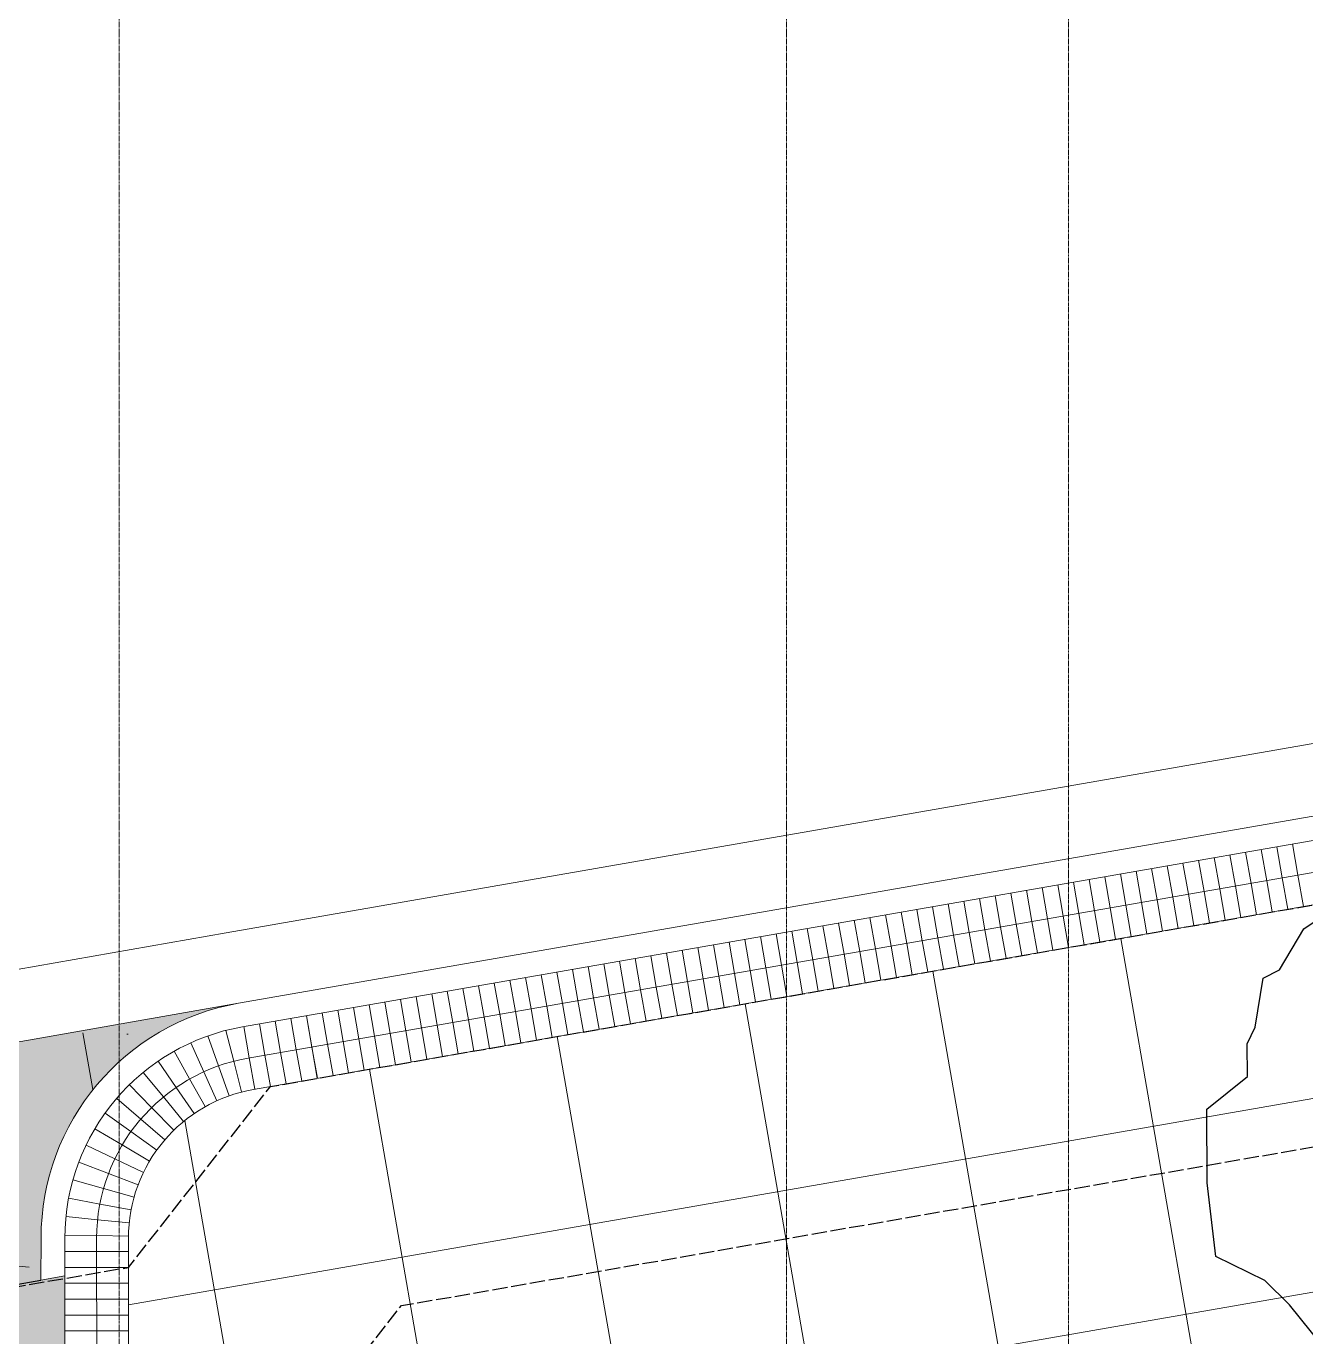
# Model space of a CAD drawing. Header units: inches. Extents: x 3268 to 7018, y 976 to 6708.
# Drawn here: x 4363.1 to 4685.2, y 5636 to 5965.8 of the extents above; entities that cross this region are included whole.
import ezdxf

# ---------------------------------------------------------------- set-up
doc = ezdxf.new("R2010")
doc.units = ezdxf.units.IN
doc.header["$MEASUREMENT"] = 0
doc.linetypes.add('Grid Line 1_2_', pattern=[0.8749999999999999, 0.4999999999999999, -0.125, 0.125, -0.125])
doc.linetypes.add('IMPORT-EASEMENT2', pattern=[4.799999999999999, 3.839999999999999, -0.9599999999999999])
for name, color, linetype, lineweight in [('0-landscaping', 1, 'Continuous', 25), ('C-ANNO-5FT-PED-ZONE', 130, 'Continuous', 25), ('C-CURB-BACK', 40, 'Continuous', 13), ('C-CURB-FACE', 80, 'Continuous', 13), ('C-CURB-GUTR', 22, 'Continuous', 15), ('L-PVMT-BRCK-HATC', 252, 'Continuous', 15), ('L-PVMT-BRICK', 20, 'Continuous', 13), ('L-PVMT-CONC-HATC', 252, 'Continuous', 15), ('L-PVMT-CONC-HEAVY-HATC', 252, 'Continuous', 15), ('L-SITE-SWLK', 220, 'Continuous', 25), ('S-GRID', 1, 'Continuous', 9), ('site_dwg', 8, 'Continuous', 9)]:
    doc.layers.add(name, color=color, linetype=linetype, lineweight=lineweight)

# ---------------------------------------------------------------- blocks, each defined once
blk = doc.blocks.new('site_dwg_dec1-V208-Overall Retail Plan Opt 2')
at = {"layer": '0-landscaping', "color": 213, "flags": 128}
blk.add_lwpolyline([(-82.51704446383489, 59.70547927386689), (-82.110503096937, 68.47359954603199), (-82.48428623070093, 74.27706753642632), (-85.9465240524655, 82.79343993861038), (-78.83185320274394, 92.96953555579204), (-70.68766946013027, 102.2414187691862), (-61.92057036118756, 101.8408481608094), (-58.3009378376987, 105.9616797991293), (-55.46164372381616, 107.1177861229556), (-49.00267481756554, 112.394772213127), (-46.03880041719412, 111.6163731676825), (-38.42578059645864, 114.0545933585923), (-28.62915415534144, 112.7497124130241)], dxfattribs=at)
blk = doc.blocks.new('site_dwg_b1-12649367-Overall Retail Plan Opt 2')
at = {"layer": 'L-PVMT-BRCK-HATC', "color": 53}
blk.add_line((0, -7.990953345783054), (0, 0), dxfattribs=at)
blk = doc.blocks.new('site_dwg_b2-12649368-Overall Retail Plan Opt 2')
at = {"layer": 'L-PVMT-BRCK-HATC', "color": 53}
blk.add_line((0, 0), (0, 7.990953347180038), dxfattribs=at)
blk = doc.blocks.new('site_dwg-12440225-Overall Retail Plan Opt 2')
at = {"layer": 'L-PVMT-CONC-HEAVY-HATC'}
blk.add_hatch(color=10, dxfattribs=at).paths.add_polyline_path([(24339034.45294164, 9818139.686215965), (24339172.51037362, 9818130.673242142), (24339331.04890025, 9818149.086009609), (24339345.46750562, 9818365.777893864), (24339339.36727888, 9818365.12059131), (24339340.1101285, 9818375.635033764), (24339340.68639733, 9818380.845832286), (24339341.71533098, 9818385.986435609), (24339343.18907398, 9818391.01759736), (24339345.09637491, 9818395.900906703), (24339347.42267232, 9818400.599081598), (24339350.1502059, 9818405.076253429), (24339353.25815204, 9818409.298240844), (24339356.72278289, 9818413.232810723), (24339360.5176474, 9818416.849924253), (24339364.61377338, 9818420.121966276), (24339368.97988858, 9818423.023956105), (24339373.58265955, 9818425.533738254), (24339378.38694603, 9818427.632151574), (24339383.35606927, 9818429.303175554), (24339388.4520921, 9818430.534052612), (24339393.63610848, 9818431.315385519), (24338984.77940026, 9818387.223986715), (24338990.14131678, 9818387.283494664), (24338995.48713307, 9818386.86404498), (24339000.77415138, 9818385.968987856), (24339005.96014358, 9818384.605472244), (24339011.00368844, 9818382.784388727), (24339015.86450249, 9818380.520282542), (24339020.50376172, 9818377.831237419), (24339024.88441175, 9818374.738731122), (24339028.97146374, 9818371.267463923), (24339033.96347858, 9818365.94696753), (24339036.13680395, 9818363.302352518), (24339039.15786163, 9818358.87212674), (24339041.77131728, 9818354.189868791), (24339043.95629686, 9818349.292976497), (24339045.69534865, 9818344.220562007), (24339046.97458262, 9818339.013139382), (24339047.78378134, 9818333.71230102), (24339041.81936661, 9818333.059651455), (24339042.11469525, 9818328.399948092), (24339042.00640034, 9818323.732151328), (24339030.11978149, 9818145.09255933), (24339034.79225626, 9818144.78139479)])
h = blk.add_hatch(dxfattribs=at)
h.set_pattern_fill('FP_232', color=53, style=0, pattern_type=2)
h.set_pattern_definition([(46.19300000000002, (24338979.444, 9818120.447999999), (85.38150387086083, -13.22859292404817), [9, -99]), (351.193, (24338979.444, 9818120.447999999), (-10.62064755994405, 91.1690023275864), [7.2, -79.2]), (96.64499999999998, (24338986.559, 9818119.345), (74.76002862683923, 77.94162647593505), [7.649, -84.137]), (42.377, (24338981.038, 9818144.395), (126.4677473930227, -28.32172327621674), [13.5, -148.5]), (92.82899999999998, (24338991.577, 9818142.035), (119.6727138729239, 109.1905555040787), [11.473, -126.206]), (347.377, (24338981.038, 9818144.395), (119.6733132406946, 109.1893990641701), [10.8, -118.8]), (17.193, (24338992.613, 9818137.611), (68.2629967987523, -52.9637625367905), [8.999999999999998, -98.99999999999999]), (322.193, (24338992.613, 9818137.611), (34.91058173816557, 84.88719822625117), [7.2, -79.2]), (67.645, (24338998.301, 9818133.197999999), (103.1734446765189, 31.9249014341673), [7.649, -84.137]), (33.693, (24338979.444, 9818120.447999999), (4.108293375730504, 39.76222978580211), [0, -78.24, 0, -80.4, -79.5]), (33.693, (24338979.444, 9818120.447999999), (4.108293375730504, 39.76222978580211), [-158.64, 0, -79.5]), (3.693000000000001, (24338979.444, 9818120.447999999), (34.64115858913199, 45.12896102950528), [0, -45.84, 0, -76.44, -30.3]), (3.693000000000001, (24338979.444, 9818120.447999999), (34.64115858913199, 45.12896102950528), [-122.28, 0, -30.3]), (323.693, (24338952.743, 9818122.224), (63.73779343064437, -6.953958986973344), [0, -30, 0, -93.6, -124.2]), (323.693, (24338952.743, 9818122.224), (63.73779343064437, -6.953958986973344), [-123.6, 0, -124.2]), (313.693, (24338940.77, 9818123.021), (70.62563902423778, 7.339412062151933), [0, -39, 0, -62.16, -88.2]), (313.693, (24338940.77, 9818123.021), (70.62563902423778, 7.339412062151933), [-101.16, 0, -88.2])])
h.paths.add_polyline_path([(24339034.45294164, 9818139.686215965), (24339172.51037362, 9818130.673242142), (24339331.04890025, 9818149.086009609), (24339345.46750562, 9818365.777893864), (24339339.36727888, 9818365.12059131), (24339340.1101285, 9818375.635033764), (24339340.68639733, 9818380.845832286), (24339341.71533098, 9818385.986435609), (24339343.18907398, 9818391.01759736), (24339345.09637491, 9818395.900906703), (24339347.42267232, 9818400.599081598), (24339350.1502059, 9818405.076253429), (24339353.25815204, 9818409.298240844), (24339356.72278289, 9818413.232810723), (24339360.5176474, 9818416.849924253), (24339364.61377338, 9818420.121966276), (24339368.97988858, 9818423.023956105), (24339373.58265955, 9818425.533738254), (24339378.38694603, 9818427.632151574), (24339383.35606927, 9818429.303175554), (24339388.4520921, 9818430.534052612), (24339393.63610848, 9818431.315385519), (24338984.77940026, 9818387.223986715), (24338990.14131678, 9818387.283494664), (24338995.48713307, 9818386.86404498), (24339000.77415138, 9818385.968987856), (24339005.96014358, 9818384.605472244), (24339011.00368844, 9818382.784388727), (24339015.86450249, 9818380.520282542), (24339020.50376172, 9818377.831237419), (24339024.88441175, 9818374.738731122), (24339028.97146374, 9818371.267463923), (24339033.96347858, 9818365.94696753), (24339036.13680395, 9818363.302352518), (24339039.15786163, 9818358.87212674), (24339041.77131728, 9818354.189868791), (24339043.95629686, 9818349.292976497), (24339045.69534865, 9818344.220562007), (24339046.97458262, 9818339.013139382), (24339047.78378134, 9818333.71230102), (24339041.81936661, 9818333.059651455), (24339042.11469525, 9818328.399948092), (24339042.00640034, 9818323.732151328), (24339030.11978149, 9818145.09255933), (24339034.79225626, 9818144.78139479)])
at = {"layer": 'C-ANNO-5FT-PED-ZONE', "color": 213, "linetype": 'IMPORT-EASEMENT2', "flags": 128}
for points in [[(24338762.47131405, 9818328.607482392), (24338847.56003259, 9818345.166913098), (24338984.0722091, 9818365.109666992), (24339025.89464847, 9818331.581480863), (24339361.57343226, 9818366.838096866), (24339400.2582225, 9818409.895322623), (24339686.6490103, 9818440.335584825), (24339723.39215653, 9818412.64912088), (24339762.95159622, 9818416.226849837), (24339790.0655203, 9818451.336745776), (24340370.79532497, 9818513.052983882), (24340431.45558599, 9818484.731212098), (24340456.35081168, 9818487.377306977), (24340494.09980923, 9818526.168022715), (24340629.3389904, 9818540.533396317), (24340687.5218576, 9818512.141227137), (24340702.20196642, 9818513.508641955), (24340744.68924113, 9818552.793888016), (24340904.51075459, 9818569.781196903)], [(24338757.89103355, 9818259.829577446), (24338764.37161343, 9818267.851631418), (24338857.63312338, 9818286.001599336), (24338966.91228903, 9818301.96594451), (24339007.6193051, 9818269.331970211), (24339390.7861137, 9818309.57629213), (24339429.49953949, 9818352.665390009), (24339669.44889234, 9818378.169426896), (24339705.75870582, 9818350.809485106), (24339794.43466422, 9818358.829278778), (24339821.88975324, 9818394.380950155), (24340360.53716485, 9818451.624941494), (24340421.19787955, 9818423.302957889), (24340484.23903498, 9818430.003555052), (24340521.98645926, 9818468.79265409), (24340618.52598977, 9818479.047274174), (24340676.33168202, 9818450.839159431), (24340728.00897283, 9818455.6527677), (24340770.81507509, 9818495.232813053), (24340910.85238823, 9818510.117274113)]]:
    blk.add_lwpolyline(points, dxfattribs=at)
at = {"layer": 'C-CURB-BACK', "color": 253}
blk.add_line((24340902.81965228, 9818585.691576317), (24339394.27027185, 9818425.34899324), dxfattribs=at)
at = {"layer": 'C-CURB-BACK', "color": 253, "flags": 128}
blk.add_lwpolyline([(24339346.09688986, 9818375.236676661), (24339345.46750561, 9818365.777893867), (24339339.36727887, 9818365.12059131)], dxfattribs=at)
at = {"layer": 'C-CURB-BACK', "color": 253}
blk.add_arc((24339399.97774212, 9818371.65146273), 54.00000000046217, 96.06714622761649, 176.1931696127722, dxfattribs=at)
at = {"layer": 'C-CURB-FACE', "color": 253}
for p, q in [((24340902.18548892, 9818591.657968596), (24339393.63610848, 9818431.315385519)), ((24339339.36727887, 9818365.12059131), (24339340.11012849, 9818375.635033762))]:
    blk.add_line(p, q, dxfattribs=at)
blk.add_arc((24339399.97774212, 9818371.651462726), 60.00000000014568, 96.06714622803142, 176.1931696120366, dxfattribs=at)
at = {"layer": 'C-CURB-GUTR', "color": 53}
for p, q in [((24339391.73361839, 9818449.214562356), (24340900.28299883, 9818609.557145434)), ((24338977.51586258, 9818404.582406033), (24339391.70776119, 9818449.211795123)), ((24338983.96045117, 9818387.172623739), (24339393.63610848, 9818431.315385519))]:
    blk.add_line(p, q, dxfattribs=at)
at = {"layer": 'L-PVMT-BRICK', "color": 253}
for p, q in [((24340903.66520343, 9818577.736386612), (24339395.115823, 9818417.393803535)), ((24340904.51075459, 9818569.781196905), (24339395.96137415, 9818409.43861383)), ((24339354.07923834, 9818374.705533857), (24339342.64989753, 9818202.938204173)), ((24339362.06158682, 9818374.174391054), (24339350.7246805, 9818203.79622502)), ((24339345.46750561, 9818365.777893867), (24339334.57503989, 9818202.079061143))]:
    blk.add_line(p, q, dxfattribs=at)
for radius, start, end in [(46.00000000101543, 96.06714622842064, 176.1931696130148), (38.00000000156867, 96.06714622953223, 176.1931696105375)]:
    blk.add_arc((24339399.97774212, 9818371.65146273), radius, start, end, dxfattribs=at)
at = {"layer": 'L-PVMT-CONC-HATC', "color": 53}
for p, q in [((24339616.37191695, 9818432.865885237), (24339631.54461816, 9818289.667451613)), ((24339354.02127583, 9818426.487164987), (24339355.63756231, 9818412.073591001)), ((24339568.64077871, 9818427.792578327), (24339583.81347992, 9818284.594144702)), ((24339520.90964048, 9818422.719271416), (24339536.08234169, 9818279.520837791)), ((24339473.17850225, 9818417.645964505), (24339488.35120346, 9818274.44753088)), ((24339425.44736402, 9818412.572657594), (24339440.62006523, 9818269.37422397)), ((24339378.21542584, 9818402.802732207), (24339398.82442909, 9818208.907271003))]:
    blk.add_line(p, q, dxfattribs=at)
at = {"layer": 'L-PVMT-CONC-HATC', "color": 53, "flags": 128}
for points in [[(24340701.40703958, 9818499.923079), (24340261.96578982, 9818453.215197932), (24339360.94853511, 9818357.446749186)], [(24340706.48034649, 9818452.191940768), (24340267.03909673, 9818405.484059697), (24339357.71376261, 9818308.83255142)]]:
    blk.add_lwpolyline(points, dxfattribs=at)
at = {"layer": 'L-SITE-SWLK', "color": 213}
blk.add_line((24339047.78483817, 9818333.702434069), (24339339.36727887, 9818365.120591313), dxfattribs=at)
at = {"xscale": 1.5, "yscale": 1.5, "zscale": 1.5, "rotation": 37.81158375857705}
blk.add_blockref('site_dwg_dec1-V208-Overall Retail Plan Opt 2', (24339812.90357557, 9818332.339025686), dxfattribs=at)
for name, p, rotation in [('site_dwg_b1-12649367-Overall Retail Plan Opt 2', (24339646.02751062, 9818444.063018769), 186.0671462231486), ('site_dwg_b1-12649367-Overall Retail Plan Opt 2', (24339650.00510547, 9818444.485794343), 186.0671462231486), ('site_dwg_b1-12649367-Overall Retail Plan Opt 2', (24339653.98270032, 9818444.908569919), 186.0671462231486), ('site_dwg_b1-12649367-Overall Retail Plan Opt 2', (24339657.96029517, 9818445.331345497), 186.0671462231486), ('site_dwg_b1-12649367-Overall Retail Plan Opt 2', (24339661.93789003, 9818445.75412107), 186.0671462231486), ('site_dwg_b1-12649367-Overall Retail Plan Opt 2', (24339618.18434665, 9818441.103589736), 186.0671462231486), ('site_dwg_b1-12649367-Overall Retail Plan Opt 2', (24339622.1619415, 9818441.526365314), 186.0671462231486), ('site_dwg_b1-12649367-Overall Retail Plan Opt 2', (24339626.13953635, 9818441.949140888), 186.0671462231486), ('site_dwg_b1-12649367-Overall Retail Plan Opt 2', (24339630.11713121, 9818442.371916464), 186.0671462231486), ('site_dwg_b1-12649367-Overall Retail Plan Opt 2', (24339634.09472606, 9818442.794692041), 186.0671462231486), ('site_dwg_b1-12649367-Overall Retail Plan Opt 2', (24339638.07232091, 9818443.217467615), 186.0671462231486), ('site_dwg_b1-12649367-Overall Retail Plan Opt 2', (24339642.04991576, 9818443.640243191), 186.0671462231486), ('site_dwg_b1-12649367-Overall Retail Plan Opt 2', (24339586.36358783, 9818437.721385129), 186.0671462231486), ('site_dwg_b1-12649367-Overall Retail Plan Opt 2', (24339590.34118268, 9818438.144160705), 186.0671462231486), ('site_dwg_b1-12649367-Overall Retail Plan Opt 2', (24339594.31877753, 9818438.56693628), 186.0671462231486), ('site_dwg_b1-12649367-Overall Retail Plan Opt 2', (24339598.29637238, 9818438.989711856), 186.0671462231486), ('site_dwg_b1-12649367-Overall Retail Plan Opt 2', (24339602.27396724, 9818439.412487432), 186.0671462231486), ('site_dwg_b1-12649367-Overall Retail Plan Opt 2', (24339606.25156209, 9818439.835263008), 186.0671462231486), ('site_dwg_b1-12649367-Overall Retail Plan Opt 2', (24339610.22915694, 9818440.258038586), 186.0671462231486), ('site_dwg_b1-12649367-Overall Retail Plan Opt 2', (24339614.2067518, 9818440.68081416), 186.0671462231486), ('site_dwg_b2-12649368-Overall Retail Plan Opt 2', (24339661.93789003, 9818445.75412107), 186.0671462231486), ('site_dwg_b1-12649367-Overall Retail Plan Opt 2', (24339554.542829, 9818434.339180522), 186.0671462231486), ('site_dwg_b1-12649367-Overall Retail Plan Opt 2', (24339558.52042386, 9818434.761956098), 186.0671462231486), ('site_dwg_b1-12649367-Overall Retail Plan Opt 2', (24339562.49801871, 9818435.184731673), 186.0671462231486), ('site_dwg_b1-12649367-Overall Retail Plan Opt 2', (24339566.47561356, 9818435.60750725), 186.0671462231486), ('site_dwg_b1-12649367-Overall Retail Plan Opt 2', (24339570.45320841, 9818436.030282825), 186.0671462231486), ('site_dwg_b1-12649367-Overall Retail Plan Opt 2', (24339574.43080327, 9818436.453058401), 186.0671462231486), ('site_dwg_b1-12649367-Overall Retail Plan Opt 2', (24339578.40839812, 9818436.875833977), 186.0671462231486), ('site_dwg_b1-12649367-Overall Retail Plan Opt 2', (24339582.38599297, 9818437.298609553), 186.0671462231486), ('site_dwg_b2-12649368-Overall Retail Plan Opt 2', (24339630.11713121, 9818442.371916464), 186.0671462231486), ('site_dwg_b2-12649368-Overall Retail Plan Opt 2', (24339634.09472606, 9818442.794692041), 186.0671462231486), ('site_dwg_b2-12649368-Overall Retail Plan Opt 2', (24339638.07232091, 9818443.217467615), 186.0671462231486), ('site_dwg_b2-12649368-Overall Retail Plan Opt 2', (24339642.04991576, 9818443.640243191), 186.0671462231486), ('site_dwg_b2-12649368-Overall Retail Plan Opt 2', (24339646.02751062, 9818444.063018769), 186.0671462231486), ('site_dwg_b2-12649368-Overall Retail Plan Opt 2', (24339650.00510547, 9818444.485794343), 186.0671462231486), ('site_dwg_b2-12649368-Overall Retail Plan Opt 2', (24339653.98270032, 9818444.908569919), 186.0671462231486), ('site_dwg_b2-12649368-Overall Retail Plan Opt 2', (24339657.96029517, 9818445.331345497), 186.0671462231486), ('site_dwg_b1-12649367-Overall Retail Plan Opt 2', (24339522.72207018, 9818430.956975915), 186.0671462231486), ('site_dwg_b1-12649367-Overall Retail Plan Opt 2', (24339526.69966504, 9818431.37975149), 186.0671462231486), ('site_dwg_b1-12649367-Overall Retail Plan Opt 2', (24339530.67725989, 9818431.802527066), 186.0671462231486), ('site_dwg_b1-12649367-Overall Retail Plan Opt 2', (24339534.65485474, 9818432.225302642), 186.0671462231486), ('site_dwg_b1-12649367-Overall Retail Plan Opt 2', (24339538.63244959, 9818432.648078218), 186.0671462231486), ('site_dwg_b1-12649367-Overall Retail Plan Opt 2', (24339542.61004445, 9818433.070853794), 186.0671462231486), ('site_dwg_b1-12649367-Overall Retail Plan Opt 2', (24339546.5876393, 9818433.49362937), 186.0671462231486), ('site_dwg_b1-12649367-Overall Retail Plan Opt 2', (24339550.56523415, 9818433.916404946), 186.0671462231486), ('site_dwg_b2-12649368-Overall Retail Plan Opt 2', (24339598.29637238, 9818438.989711856), 186.0671462231486), ('site_dwg_b2-12649368-Overall Retail Plan Opt 2', (24339602.27396724, 9818439.412487432), 186.0671462231486), ('site_dwg_b2-12649368-Overall Retail Plan Opt 2', (24339606.25156209, 9818439.835263008), 186.0671462231486), ('site_dwg_b2-12649368-Overall Retail Plan Opt 2', (24339610.22915694, 9818440.258038586), 186.0671462231486), ('site_dwg_b2-12649368-Overall Retail Plan Opt 2', (24339614.2067518, 9818440.68081416), 186.0671462231486), ('site_dwg_b2-12649368-Overall Retail Plan Opt 2', (24339618.18434665, 9818441.103589736), 186.0671462231486), ('site_dwg_b2-12649368-Overall Retail Plan Opt 2', (24339622.1619415, 9818441.526365314), 186.0671462231486), ('site_dwg_b2-12649368-Overall Retail Plan Opt 2', (24339626.13953635, 9818441.949140888), 186.0671462231486), ('site_dwg_b1-12649367-Overall Retail Plan Opt 2', (24339490.90131136, 9818427.574771307), 186.0671462231486), ('site_dwg_b1-12649367-Overall Retail Plan Opt 2', (24339494.87890621, 9818427.997546883), 186.0671462231486), ('site_dwg_b1-12649367-Overall Retail Plan Opt 2', (24339498.85650107, 9818428.42032246), 186.0671462231486), ('site_dwg_b1-12649367-Overall Retail Plan Opt 2', (24339502.83409592, 9818428.843098035), 186.0671462231486), ('site_dwg_b1-12649367-Overall Retail Plan Opt 2', (24339506.81169077, 9818429.265873611), 186.0671462231486), ('site_dwg_b1-12649367-Overall Retail Plan Opt 2', (24339510.78928563, 9818429.688649187), 186.0671462231486), ('site_dwg_b1-12649367-Overall Retail Plan Opt 2', (24339514.76688048, 9818430.111424763), 186.0671462231486), ('site_dwg_b1-12649367-Overall Retail Plan Opt 2', (24339518.74447533, 9818430.534200339), 186.0671462231486), ('site_dwg_b2-12649368-Overall Retail Plan Opt 2', (24339566.47561356, 9818435.60750725), 186.0671462231486), ('site_dwg_b2-12649368-Overall Retail Plan Opt 2', (24339570.45320841, 9818436.030282825), 186.0671462231486), ('site_dwg_b2-12649368-Overall Retail Plan Opt 2', (24339574.43080327, 9818436.453058401), 186.0671462231486), ('site_dwg_b2-12649368-Overall Retail Plan Opt 2', (24339578.40839812, 9818436.875833977), 186.0671462231486), ('site_dwg_b2-12649368-Overall Retail Plan Opt 2', (24339582.38599297, 9818437.298609553), 186.0671462231486), ('site_dwg_b2-12649368-Overall Retail Plan Opt 2', (24339586.36358783, 9818437.721385129), 186.0671462231486), ('site_dwg_b2-12649368-Overall Retail Plan Opt 2', (24339590.34118268, 9818438.144160705), 186.0671462231486), ('site_dwg_b2-12649368-Overall Retail Plan Opt 2', (24339594.31877753, 9818438.56693628), 186.0671462231486), ('site_dwg_b1-12649367-Overall Retail Plan Opt 2', (24339463.05814739, 9818424.615342276), 186.0671462231485), ('site_dwg_b1-12649367-Overall Retail Plan Opt 2', (24339467.03574224, 9818425.038117852), 186.0671462231485), ('site_dwg_b1-12649367-Overall Retail Plan Opt 2', (24339471.0133371, 9818425.460893428), 186.0671462231485), ('site_dwg_b1-12649367-Overall Retail Plan Opt 2', (24339474.99093195, 9818425.883669004), 186.0671462231485), ('site_dwg_b1-12649367-Overall Retail Plan Opt 2', (24339478.9685268, 9818426.30644458), 186.0671462231485), ('site_dwg_b1-12649367-Overall Retail Plan Opt 2', (24339482.94612166, 9818426.729220156), 186.0671462231486), ('site_dwg_b1-12649367-Overall Retail Plan Opt 2', (24339486.92371651, 9818427.151995732), 186.0671462231486), ('site_dwg_b2-12649368-Overall Retail Plan Opt 2', (24339534.65485474, 9818432.225302642), 186.0671462231486), ('site_dwg_b2-12649368-Overall Retail Plan Opt 2', (24339538.63244959, 9818432.648078218), 186.0671462231486), ('site_dwg_b2-12649368-Overall Retail Plan Opt 2', (24339542.61004445, 9818433.070853794), 186.0671462231486), ('site_dwg_b2-12649368-Overall Retail Plan Opt 2', (24339546.5876393, 9818433.49362937), 186.0671462231486), ('site_dwg_b2-12649368-Overall Retail Plan Opt 2', (24339550.56523415, 9818433.916404946), 186.0671462231486), ('site_dwg_b2-12649368-Overall Retail Plan Opt 2', (24339554.542829, 9818434.339180522), 186.0671462231486), ('site_dwg_b2-12649368-Overall Retail Plan Opt 2', (24339558.52042386, 9818434.761956098), 186.0671462231486), ('site_dwg_b2-12649368-Overall Retail Plan Opt 2', (24339562.49801871, 9818435.184731673), 186.0671462231486), ('site_dwg_b1-12649367-Overall Retail Plan Opt 2', (24339431.23834475, 9818421.224141689), 186.0671462231485), ('site_dwg_b1-12649367-Overall Retail Plan Opt 2', (24339435.2159396, 9818421.646917265), 186.0671462231485), ('site_dwg_b1-12649367-Overall Retail Plan Opt 2', (24339439.19353446, 9818422.06969284), 186.0671462231485), ('site_dwg_b1-12649367-Overall Retail Plan Opt 2', (24339443.17112931, 9818422.492468417), 186.0671462231485), ('site_dwg_b1-12649367-Overall Retail Plan Opt 2', (24339447.14776798, 9818422.924239973), 186.0671462231485), ('site_dwg_b1-12649367-Overall Retail Plan Opt 2', (24339451.12536283, 9818423.347015548), 186.0671462231485), ('site_dwg_b1-12649367-Overall Retail Plan Opt 2', (24339455.10295768, 9818423.769791124), 186.0671462231485), ('site_dwg_b1-12649367-Overall Retail Plan Opt 2', (24339459.08055254, 9818424.1925667), 186.0671462231485), ('site_dwg_b2-12649368-Overall Retail Plan Opt 2', (24339506.81169077, 9818429.265873611), 186.0671462231486), ('site_dwg_b2-12649368-Overall Retail Plan Opt 2', (24339510.78928563, 9818429.688649187), 186.0671462231486), ('site_dwg_b2-12649368-Overall Retail Plan Opt 2', (24339514.76688048, 9818430.111424763), 186.0671462231486), ('site_dwg_b2-12649368-Overall Retail Plan Opt 2', (24339518.74447533, 9818430.534200339), 186.0671462231486), ('site_dwg_b2-12649368-Overall Retail Plan Opt 2', (24339522.72207018, 9818430.956975915), 186.0671462231486), ('site_dwg_b2-12649368-Overall Retail Plan Opt 2', (24339526.69966504, 9818431.37975149), 186.0671462231486), ('site_dwg_b2-12649368-Overall Retail Plan Opt 2', (24339530.67725989, 9818431.802527066), 186.0671462231486), ('site_dwg_b1-12649367-Overall Retail Plan Opt 2', (24339399.40800867, 9818417.852423513), 186.0988968783244), ('site_dwg_b1-12649367-Overall Retail Plan Opt 2', (24339403.38536863, 9818418.277403222), 186.0988968783244), ('site_dwg_b1-12649367-Overall Retail Plan Opt 2', (24339407.36272859, 9818418.70238293), 186.0988968783244), ('site_dwg_b1-12649367-Overall Retail Plan Opt 2', (24339411.34008855, 9818419.12736264), 186.0988968783244), ('site_dwg_b1-12649367-Overall Retail Plan Opt 2', (24339411.35037049, 9818419.11026381), 186.0671462231485), ('site_dwg_b1-12649367-Overall Retail Plan Opt 2', (24339415.32796534, 9818419.533039385), 186.0671462231485), ('site_dwg_b1-12649367-Overall Retail Plan Opt 2', (24339419.30556019, 9818419.955814961), 186.0671462231485), ('site_dwg_b1-12649367-Overall Retail Plan Opt 2', (24339423.28315505, 9818420.378590537), 186.0671462231485), ('site_dwg_b1-12649367-Overall Retail Plan Opt 2', (24339427.2607499, 9818420.801366113), 186.0671462231485), ('site_dwg_b2-12649368-Overall Retail Plan Opt 2', (24339474.99093195, 9818425.883669004), 186.0671462231485), ('site_dwg_b2-12649368-Overall Retail Plan Opt 2', (24339478.9685268, 9818426.30644458), 186.0671462231485), ('site_dwg_b2-12649368-Overall Retail Plan Opt 2', (24339482.94612166, 9818426.729220156), 186.0671462231486), ('site_dwg_b2-12649368-Overall Retail Plan Opt 2', (24339486.92371651, 9818427.151995732), 186.0671462231486), ('site_dwg_b2-12649368-Overall Retail Plan Opt 2', (24339490.90131136, 9818427.574771307), 186.0671462231486), ('site_dwg_b2-12649368-Overall Retail Plan Opt 2', (24339494.87890621, 9818427.997546883), 186.0671462231486), ('site_dwg_b2-12649368-Overall Retail Plan Opt 2', (24339498.85650107, 9818428.42032246), 186.0671462231486), ('site_dwg_b2-12649368-Overall Retail Plan Opt 2', (24339502.83409592, 9818428.843098035), 186.0671462231486), ('site_dwg_b1-12649367-Overall Retail Plan Opt 2', (24339387.57855688, 9818415.949212508), 195.6350494060112), ('site_dwg_b1-12649367-Overall Retail Plan Opt 2', (24339391.47253953, 9818416.858508168), 190.6525221533849), ('site_dwg_b1-12649367-Overall Retail Plan Opt 2', (24339395.43064871, 9818417.427443804), 186.0988968783244), ('site_dwg_b2-12649368-Overall Retail Plan Opt 2', (24339443.17112931, 9818422.492468417), 186.0671462231485), ('site_dwg_b2-12649368-Overall Retail Plan Opt 2', (24339447.14776798, 9818422.924239973), 186.0671462231485), ('site_dwg_b2-12649368-Overall Retail Plan Opt 2', (24339451.12536283, 9818423.347015548), 186.0671462231485), ('site_dwg_b2-12649368-Overall Retail Plan Opt 2', (24339455.10295768, 9818423.769791124), 186.0671462231485), ('site_dwg_b2-12649368-Overall Retail Plan Opt 2', (24339459.08055254, 9818424.1925667), 186.0671462231485), ('site_dwg_b2-12649368-Overall Retail Plan Opt 2', (24339463.05814739, 9818424.615342276), 186.0671462231485), ('site_dwg_b2-12649368-Overall Retail Plan Opt 2', (24339467.03574224, 9818425.038117852), 186.0671462231485), ('site_dwg_b2-12649368-Overall Retail Plan Opt 2', (24339471.0133371, 9818425.460893428), 186.0671462231485), ('site_dwg_b1-12649367-Overall Retail Plan Opt 2', (24339380.10037812, 9818413.135731407), 205.600103911264), ('site_dwg_b1-12649367-Overall Retail Plan Opt 2', (24339383.77826279, 9818414.705152912), 200.6175766586376), ('site_dwg_b2-12649368-Overall Retail Plan Opt 2', (24339411.34008855, 9818419.12736264), 186.0988968783244), ('site_dwg_b2-12649368-Overall Retail Plan Opt 2', (24339411.35037049, 9818419.11026381), 186.0671462231485), ('site_dwg_b2-12649368-Overall Retail Plan Opt 2', (24339415.32796534, 9818419.533039385), 186.0671462231485), ('site_dwg_b2-12649368-Overall Retail Plan Opt 2', (24339419.30556019, 9818419.955814961), 186.0671462231485), ('site_dwg_b2-12649368-Overall Retail Plan Opt 2', (24339423.28315505, 9818420.378590537), 186.0671462231485), ('site_dwg_b2-12649368-Overall Retail Plan Opt 2', (24339427.2607499, 9818420.801366113), 186.0671462231485), ('site_dwg_b2-12649368-Overall Retail Plan Opt 2', (24339431.23834475, 9818421.224141689), 186.0671462231485), ('site_dwg_b2-12649368-Overall Retail Plan Opt 2', (24339435.2159396, 9818421.646917265), 186.0671462231485), ('site_dwg_b2-12649368-Overall Retail Plan Opt 2', (24339439.19353446, 9818422.06969284), 186.0671462231485), ('site_dwg_b1-12649367-Overall Retail Plan Opt 2', (24339376.57269864, 9818411.252808956), 210.5826311638903), ('site_dwg_b2-12649368-Overall Retail Plan Opt 2', (24339387.57855688, 9818415.949212508), 195.6350494060112), ('site_dwg_b2-12649368-Overall Retail Plan Opt 2', (24339391.47253953, 9818416.858508168), 190.6525221533849), ('site_dwg_b2-12649368-Overall Retail Plan Opt 2', (24339395.43064871, 9818417.427443804), 186.0988968783244), ('site_dwg_b2-12649368-Overall Retail Plan Opt 2', (24339399.40800867, 9818417.852423513), 186.0988968783244), ('site_dwg_b2-12649368-Overall Retail Plan Opt 2', (24339403.38536863, 9818418.277403222), 186.0988968783244), ('site_dwg_b2-12649368-Overall Retail Plan Opt 2', (24339407.36272859, 9818418.70238293), 186.0988968783244), ('site_dwg_b1-12649367-Overall Retail Plan Opt 2', (24339370.07326086, 9818406.605644016), 220.547685669143), ('site_dwg_b1-12649367-Overall Retail Plan Opt 2', (24339373.22188492, 9818409.070615824), 215.5651584165167), ('site_dwg_b2-12649368-Overall Retail Plan Opt 2', (24339380.10037812, 9818413.135731407), 205.600103911264), ('site_dwg_b2-12649368-Overall Retail Plan Opt 2', (24339383.77826279, 9818414.705152912), 200.6175766586376), ('site_dwg_b1-12649367-Overall Retail Plan Opt 2', (24339367.15062232, 9818403.876522653), 225.5302129217694), ('site_dwg_b2-12649368-Overall Retail Plan Opt 2', (24339376.57269864, 9818411.252808956), 210.5826311638903), ('site_dwg_b1-12649367-Overall Retail Plan Opt 2', (24339364.47605724, 9818400.903877176), 230.5127401743957), ('site_dwg_b2-12649368-Overall Retail Plan Opt 2', (24339370.07326086, 9818406.605644016), 220.547685669143), ('site_dwg_b2-12649368-Overall Retail Plan Opt 2', (24339373.22188492, 9818409.070615824), 215.5651584165167), ('site_dwg_b2-12649368-Overall Retail Plan Opt 2', (24339367.15062232, 9818403.876522653), 225.5302129217694), ('site_dwg_b1-12649367-Overall Retail Plan Opt 2', (24339362.06977876, 9818397.710173473), 235.495267427022), ('site_dwg_b2-12649368-Overall Retail Plan Opt 2', (24339364.47605724, 9818400.903877176), 230.5127401743957), ('site_dwg_b1-12649367-Overall Retail Plan Opt 2', (24339359.94997243, 9818394.319548076), 240.4777946796484), ('site_dwg_b2-12649368-Overall Retail Plan Opt 2', (24339362.06977876, 9818397.710173473), 235.495267427022), ('site_dwg_b1-12649367-Overall Retail Plan Opt 2', (24339358.13265875, 9818390.757625777), 245.4603219322747), ('site_dwg_b2-12649368-Overall Retail Plan Opt 2', (24339359.94997243, 9818394.319548076), 240.4777946796484), ('site_dwg_b1-12649367-Overall Retail Plan Opt 2', (24339356.63157215, 9818387.051325938), 250.442849184901), ('site_dwg_b2-12649368-Overall Retail Plan Opt 2', (24339358.13265875, 9818390.757625777), 245.4603219322747), ('site_dwg_b2-12649368-Overall Retail Plan Opt 2', (24339356.63157215, 9818387.051325938), 250.442849184901), ('site_dwg_b1-12649367-Overall Retail Plan Opt 2', (24339355.45805716, 9818383.228659065), 255.4253764375275), ('site_dwg_b2-12649368-Overall Retail Plan Opt 2', (24339355.45805716, 9818383.228659065), 255.4253764375275), ('site_dwg_b1-12649367-Overall Retail Plan Opt 2', (24339354.62098264, 9818379.31851511), 260.4079036901538), ('site_dwg_b2-12649368-Overall Retail Plan Opt 2', (24339354.62098264, 9818379.31851511), 260.4079036901538), ('site_dwg_b1-12649367-Overall Retail Plan Opt 2', (24339354.12667484, 9818375.350445144), 265.3904309427801), ('site_dwg_b2-12649368-Overall Retail Plan Opt 2', (24339354.12667484, 9818375.350445144), 265.3904309427801), ('site_dwg_b1-12649367-Overall Retail Plan Opt 2', (24339353.85694514, 9818371.359568741), 266.1990718192507), ('site_dwg_b2-12649368-Overall Retail Plan Opt 2', (24339353.85694514, 9818371.359568741), 266.1990718192507), ('site_dwg_b1-12649367-Overall Retail Plan Opt 2', (24339353.59178488, 9818367.368367163), 266.1990718192507), ('site_dwg_b2-12649368-Overall Retail Plan Opt 2', (24339353.59178488, 9818367.368367163), 266.1990718192507), ('site_dwg_b1-12649367-Overall Retail Plan Opt 2', (24339353.32662462, 9818363.377165586), 266.1990718192507), ('site_dwg_b2-12649368-Overall Retail Plan Opt 2', (24339353.32662462, 9818363.377165586), 266.1990718192507), ('site_dwg_b1-12649367-Overall Retail Plan Opt 2', (24339353.06146437, 9818359.385964008), 266.1990718192507), ('site_dwg_b2-12649368-Overall Retail Plan Opt 2', (24339353.06146437, 9818359.385964008), 266.1990718192507), ('site_dwg_b1-12649367-Overall Retail Plan Opt 2', (24339352.79630411, 9818355.394762428), 266.1990718192507), ('site_dwg_b2-12649368-Overall Retail Plan Opt 2', (24339352.79630411, 9818355.394762428), 266.1990718192507), ('site_dwg_b1-12649367-Overall Retail Plan Opt 2', (24339352.53114385, 9818351.40356085), 266.1990718192507), ('site_dwg_b2-12649368-Overall Retail Plan Opt 2', (24339352.53114385, 9818351.40356085), 266.1990718192507)]:
    blk.add_blockref(name, p, dxfattribs=dict(rotation=rotation))

msp = doc.modelspace()

# ---------------------------------------------------------------- linework, layer by layer
at = {"layer": 'S-GRID', "linetype": 'Grid Line 1_2_'}
for p, q in [((4386.500343047541, 3355.523582565587), (4386.500343047545, 6288.946146825838)), ((4554.500343047541, 3355.523582565586), (4554.500343047545, 6288.946146825837)), ((4625.500343047528, 3355.523582565587), (4625.500343047534, 6288.946146825837))]:
    msp.add_line(p, q, dxfattribs=at)

# ---------------------------------------------------------------- block references
at = {"layer": 'site_dwg', "color": 53, "lineweight": 15, "rotation": 3.810000000000009}
msp.add_blockref('site_dwg-12440225-Overall Retail Plan Opt 2', (-23628768.691637, -11408316.78144797), dxfattribs=at)

doc.saveas('drawing.dxf')
